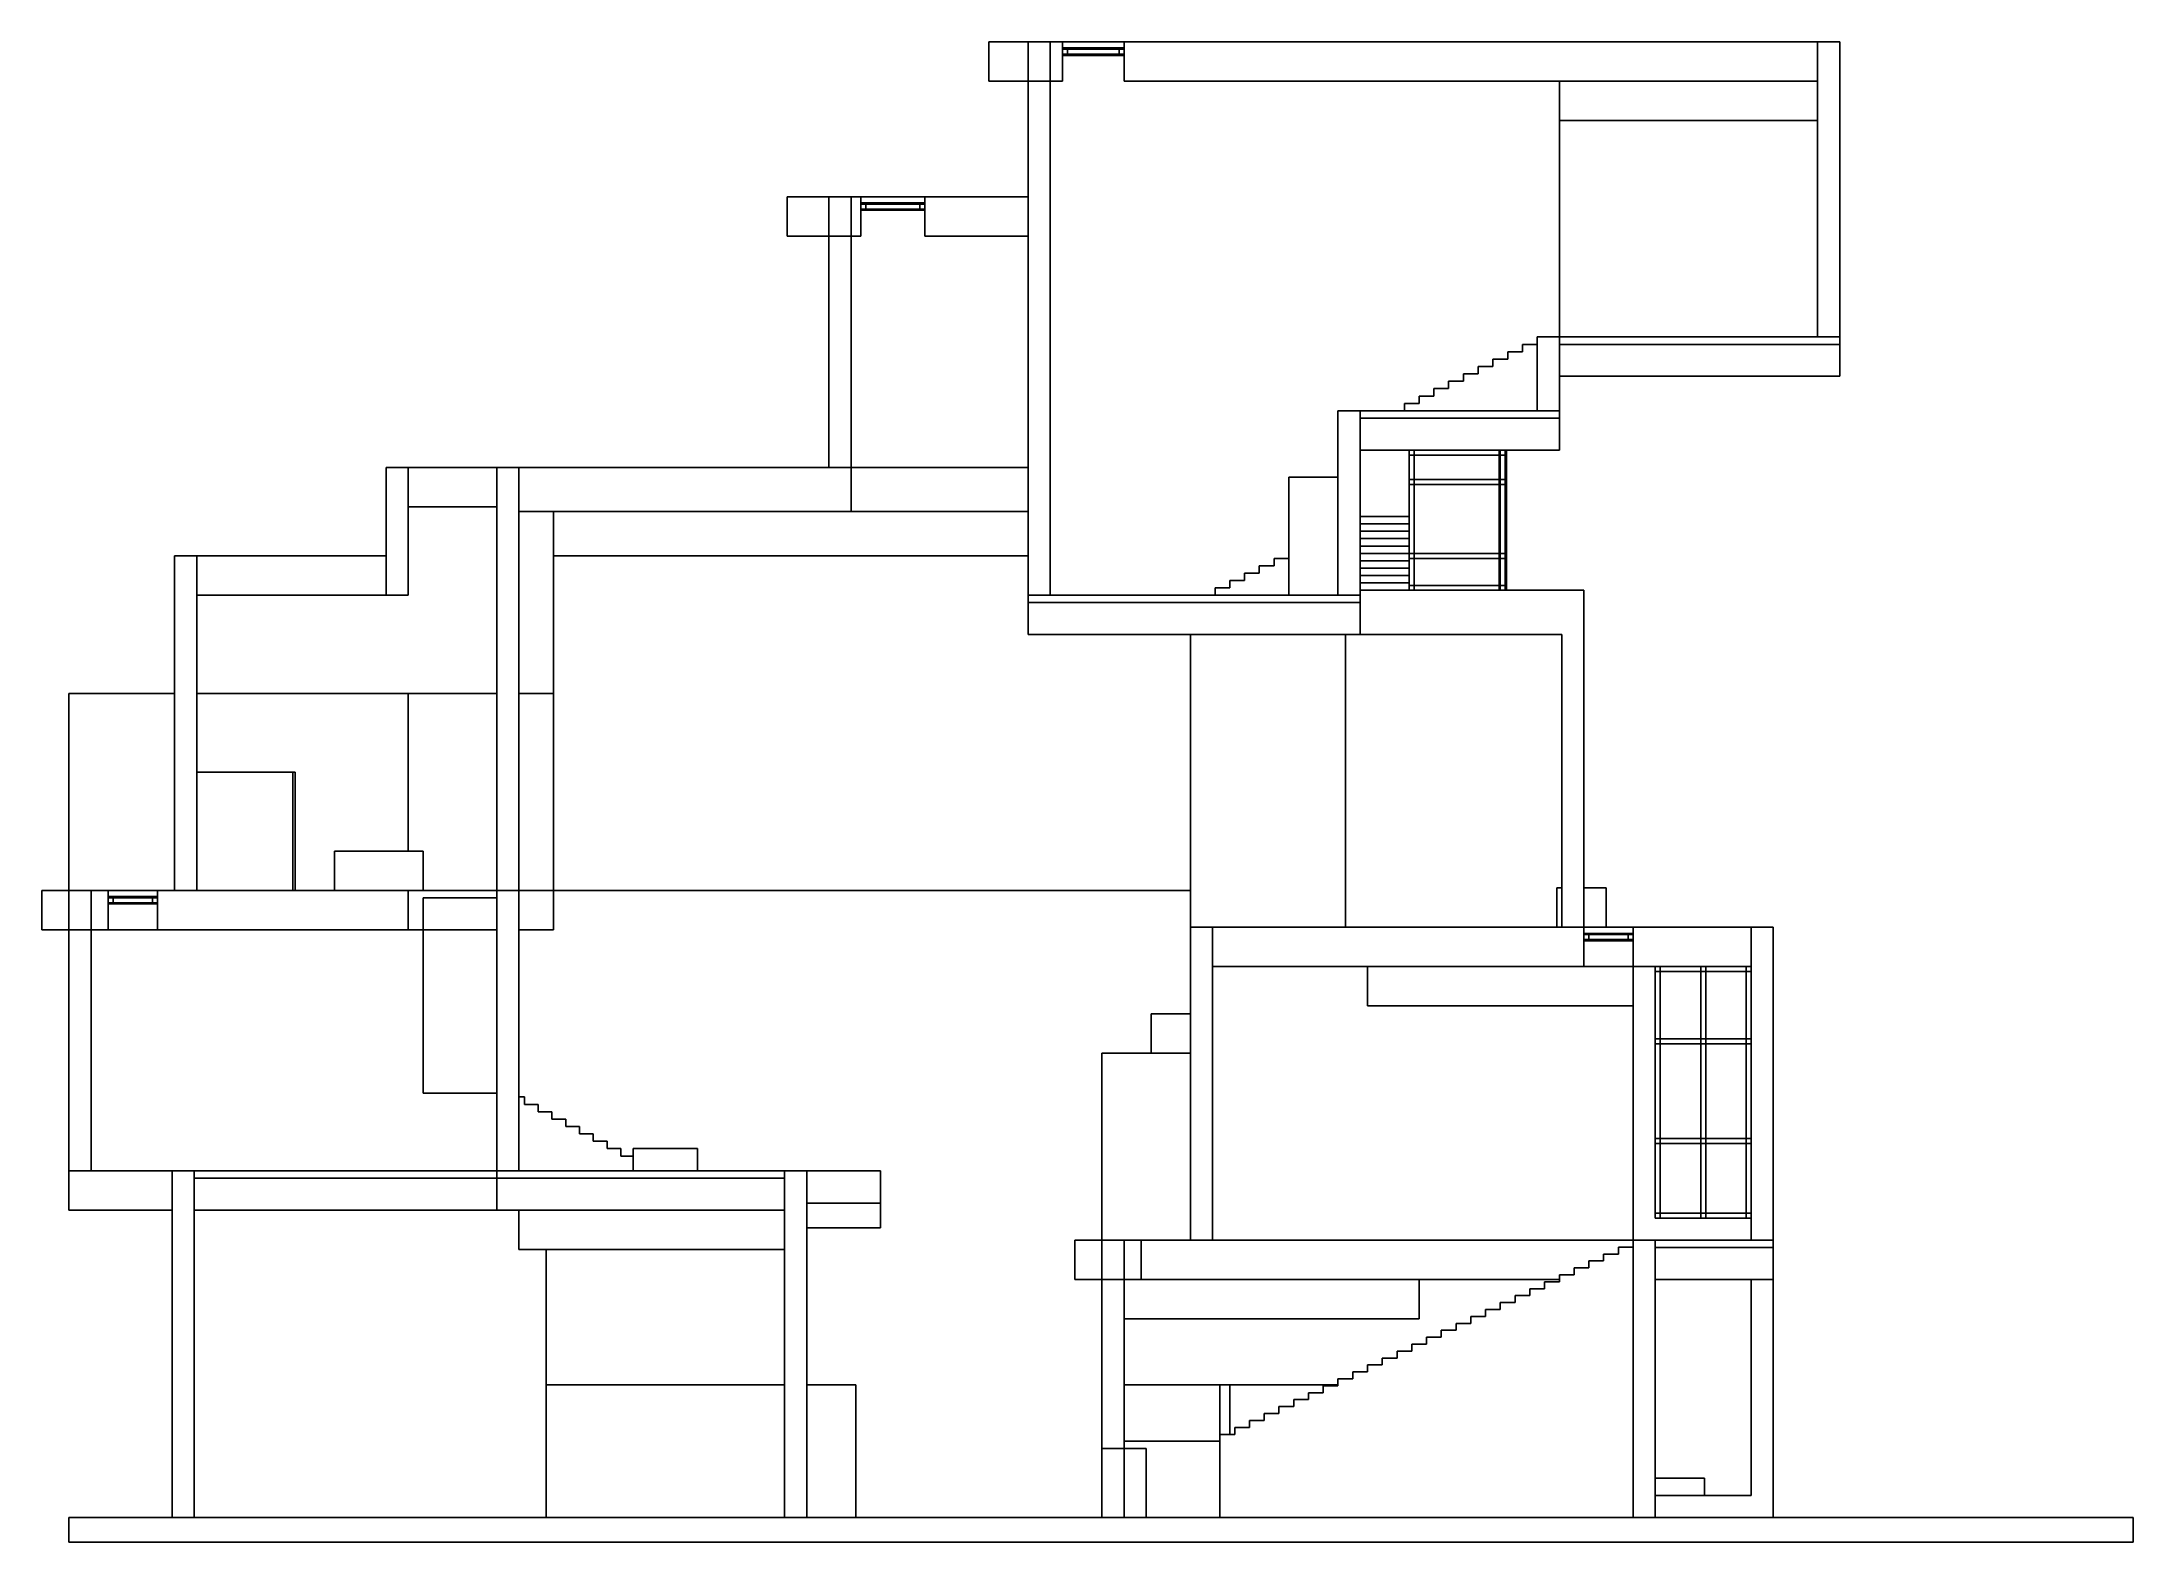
# Model space of a CAD drawing. Extents: x -20722 to 21794, y -16031 to 14469.
import ezdxf

# ---------------------------------------------------------------- set-up
doc = ezdxf.new("R2010")
doc.units = 0
doc.layers.get('0').update_dxf_attribs({"linetype": 'CONTINUOUS'})
doc.layers.add('SECTIONCUTEDGES', color=7, linetype='CONTINUOUS')

msp = doc.modelspace()

# ---------------------------------------------------------------- linework, layer by layer
for p, q in [((1278, 14469), (28, 14469)), ((1178, 14344), (128, 14344)), ((128, 14194), (1178, 14194)), ((10128, 13669), (10128, 12869)), ((10128, 12869), (15378, 12869)), ((10128, 12869), (10128, 8469)), ((-2772, 11319), (-4072, 11319)), ((-2872, 11194), (-3972, 11194)), ((-3972, 11044), (-2872, 11044)), ((9078, 8019), (9078, 8169)), ((9378, 8169), (9078, 8169)), ((9378, 8169), (9378, 8319)), ((9378, 8319), (9678, 8319)), ((8478, 7719), (8178, 7719)), ((8178, 7569), (8178, 7719)), ((8478, 7719), (8478, 7869)), ((8478, 7869), (8778, 7869)), ((8778, 8019), (9078, 8019)), ((8778, 7869), (8778, 8019)), ((7278, 7119), (7278, 7269)), ((7578, 7269), (7278, 7269)), ((7578, 7269), (7578, 7419)), ((7578, 7419), (7878, 7419)), ((7878, 7569), (8178, 7569)), ((7878, 7419), (7878, 7569)), ((7278, 7119), (6978, 7119)), ((6978, 6969), (6978, 7119)), ((7178, 6069), (7078, 6069)), ((7178, 6069), (7178, 6169)), ((8903, 6069), (7178, 6069)), ((7178, 5569), (7178, 6069)), ((8903, 5569), (8903, 6069)), ((9053, 5569), (9053, 6069)), ((-672, 5819), (-4272, 5819)), ((7078, 5569), (7178, 5569)), ((7178, 5569), (8903, 5569)), ((7178, 5469), (7178, 5569)), ((7178, 5469), (7078, 5469)), ((8903, 5469), (7178, 5469)), ((7178, 4069), (7178, 5469)), ((8903, 4069), (8903, 5469)), ((9053, 4069), (9053, 5469)), ((-10322, 4019), (-10322, 4919)), ((-672, 4919), (-4272, 4919)), ((7078, 4819), (7078, 4669)), ((7078, 4669), (6078, 4669)), ((6078, 4519), (7078, 4519)), ((6078, 4369), (7078, 4369)), ((7078, 4669), (7078, 4519)), ((7078, 4519), (7078, 4369)), ((7078, 4369), (7078, 4219)), ((-10322, 4019), (-672, 4019)), ((-10322, 1219), (-10322, 4019)), ((4328, 3819), (4328, 3969)), ((4628, 3969), (4328, 3969)), ((6078, 4219), (7078, 4219)), ((7078, 4069), (6078, 4069)), ((6078, 3919), (7078, 3919)), ((7078, 4219), (7078, 4069)), ((7078, 3969), (7078, 4069)), ((7078, 4069), (7178, 4069)), ((7178, 3969), (7078, 3969)), ((7078, 3969), (7078, 3919)), ((7078, 3919), (7078, 3769)), ((7178, 4069), (8903, 4069)), ((7178, 3969), (7178, 4069)), ((8903, 3969), (7178, 3969)), ((7178, 3419), (7178, 3969)), ((8903, 3419), (8903, 3969)), ((9053, 3419), (9053, 3969)), ((3428, 3369), (3428, 3519)), ((3728, 3519), (3428, 3519)), ((4028, 3669), (3728, 3669)), ((3728, 3519), (3728, 3669)), ((4328, 3819), (4028, 3819)), ((4028, 3669), (4028, 3819)), ((6078, 3769), (7078, 3769)), ((6078, 3619), (7078, 3619)), ((6078, 3469), (7078, 3469)), ((7078, 3769), (7078, 3619)), ((7078, 3619), (7078, 3469)), ((7078, 3469), (7078, 3419)), ((7078, 3319), (7078, 3419)), ((7078, 3419), (7178, 3419)), ((7178, 3419), (8903, 3419)), ((7178, 3319), (7178, 3419)), ((3128, 3219), (3128, 3369)), ((3428, 3369), (3128, 3369)), ((2628, 2419), (2628, -2781)), ((5778, 2419), (5778, -3531)), ((-20172, 1219), (-20172, -2781)), ((-18022, 1219), (-20172, 1219)), ((-13272, 1219), (-17572, 1219)), ((-13272, 1219), (-13272, -1981)), ((-13272, 1219), (-11472, 1219)), ((-10322, 1219), (-11022, 1219)), ((-10322, 1219), (-10322, -2781)), ((-15622, -381), (-17572, -381)), ((-15622, -2781), (-15622, -381)), ((-15572, -381), (-15622, -381)), ((-15572, -2781), (-15572, -381)), ((-18372, -2781), (-19372, -2781)), ((-18472, -2906), (-19272, -2906)), ((-11472, -2781), (-12972, -2781)), ((-10322, -2781), (-11022, -2781)), ((2628, -2781), (-10322, -2781)), ((-10322, -2781), (-10322, -3581)), ((2628, -2781), (2628, -3531)), ((10178, -2731), (10078, -2731)), ((10078, -2731), (10078, -3531)), ((11078, -2731), (10628, -2731)), ((11078, -2731), (11078, -3531)), ((-19272, -3056), (-18472, -3056)), ((-18372, -3581), (-19372, -3581)), ((-12972, -3581), (-13272, -3581)), ((-12972, -6906), (-12972, -3581)), ((-11022, -3581), (-10322, -3581)), ((10628, -3531), (11078, -3531)), ((11528, -3656), (10728, -3656)), ((10728, -3806), (11528, -3806)), ((11628, -3531), (11078, -3531)), ((6228, -4331), (6228, -5131)), ((11628, -4331), (10628, -4331)), ((11628, -5131), (11628, -4331)), ((12078, -4331), (12078, -4431)), ((12078, -4431), (12178, -4431)), ((12078, -5800), (12078, -4431)), ((12178, -4431), (12178, -4331)), ((12178, -5800), (12178, -4431)), ((12178, -4431), (13003, -4431)), ((13003, -4431), (13003, -4331)), ((13003, -4431), (13103, -4431)), ((13003, -5800), (13003, -4431)), ((13103, -4431), (13103, -4331)), ((13103, -5800), (13103, -4431)), ((13103, -4431), (13928, -4431)), ((13928, -4431), (13928, -4331)), ((13928, -5800), (13928, -4431)), ((13928, -4431), (14028, -4431)), ((1828, -6091), (1828, -5291)), ((2628, -5291), (1828, -5291)), ((6228, -5131), (11628, -5131)), ((11628, -9891), (11628, -5131)), ((12078, -5800), (12078, -5900)), ((12078, -5800), (12178, -5800)), ((12078, -5900), (12178, -5900)), ((12078, -7825), (12078, -5900)), ((12178, -5900), (12178, -5800)), ((12178, -5800), (13003, -5800)), ((12178, -5900), (13003, -5900)), ((12178, -7825), (12178, -5900)), ((13003, -5800), (13103, -5800)), ((13003, -5900), (13003, -5800)), ((13003, -5900), (13103, -5900)), ((13003, -7825), (13003, -5900)), ((13103, -5900), (13103, -5800)), ((13103, -5800), (13928, -5800)), ((13103, -7825), (13103, -5900)), ((13103, -5900), (13928, -5900)), ((13928, -5900), (13928, -5800)), ((13928, -5800), (14028, -5800)), ((13928, -5900), (14028, -5900)), ((13928, -7825), (13928, -5900)), ((828, -9891), (828, -6091)), ((828, -6091), (1828, -6091)), ((2628, -6091), (1828, -6091)), ((-12972, -6906), (-11472, -6906)), ((-10912, -6981), (-11022, -6981)), ((-10912, -7131), (-10912, -6981)), ((-10912, -7131), (-10632, -7131)), ((-10632, -7281), (-10632, -7131)), ((-10632, -7281), (-10352, -7281)), ((-10352, -7431), (-10352, -7281)), ((-10352, -7431), (-10072, -7431)), ((-10072, -7581), (-10072, -7431)), ((-9792, -7581), (-10072, -7581)), ((-9792, -7731), (-9792, -7581)), ((-9512, -7731), (-9792, -7731)), ((-9512, -7881), (-9512, -7731)), ((-9232, -7881), (-9512, -7881)), ((-9232, -8031), (-9232, -7881)), ((-8952, -8031), (-9232, -8031)), ((-8952, -8181), (-8952, -8031)), ((12078, -7825), (12078, -7925)), ((12078, -7825), (12178, -7825)), ((12078, -7925), (12178, -7925)), ((12078, -9341), (12078, -7925)), ((12178, -7825), (13003, -7825)), ((12178, -7925), (12178, -7825)), ((12178, -7925), (13003, -7925)), ((12178, -9341), (12178, -7925)), ((13003, -7925), (13003, -7825)), ((13003, -7825), (13103, -7825)), ((13003, -7925), (13103, -7925)), ((13003, -9341), (13003, -7925)), ((13103, -7925), (13103, -7825)), ((13103, -7825), (13928, -7825)), ((13103, -9341), (13103, -7925)), ((13103, -7925), (13928, -7925)), ((13928, -7825), (14028, -7825)), ((13928, -7925), (13928, -7825)), ((13928, -9341), (13928, -7925)), ((13928, -7925), (14028, -7925)), ((-11472, -8481), (-17622, -8481)), ((-8704, -8181), (-8952, -8181)), ((-3672, -8481), (-5172, -8481)), ((-3672, -8481), (-3672, -9142)), ((-11472, -8631), (-17622, -8631)), ((-11472, -9281), (-17622, -9281)), ((-11022, -9281), (-11022, -10081)), ((12078, -9341), (12078, -9441)), ((12078, -9341), (12178, -9341)), ((12178, -9341), (13003, -9341)), ((12178, -9441), (12178, -9341)), ((13003, -9341), (13103, -9341)), ((13003, -9441), (13003, -9341)), ((13103, -9441), (13103, -9341)), ((13103, -9341), (13928, -9341)), ((13928, -9441), (13928, -9341)), ((13928, -9341), (14028, -9341)), ((12178, -9441), (12078, -9441)), ((12178, -9441), (13003, -9441)), ((13103, -9441), (13003, -9441)), ((13103, -9441), (13928, -9441)), ((14028, -9441), (13928, -9441)), ((-11022, -10081), (-10472, -10081)), ((-10472, -10081), (-10472, -12831)), ((-10472, -10081), (-5622, -10081)), ((1628, -9891), (2628, -9891)), ((11628, -9891), (3078, -9891)), ((1628, -10691), (7278, -10691)), ((7278, -10691), (10128, -10691)), ((7278, -10691), (7278, -11491)), ((14028, -10691), (14028, -15081)), ((14478, -10691), (14478, -15531)), ((7278, -11491), (1278, -11491)), ((-10472, -15531), (-10472, -12831)), ((-10472, -12831), (-5622, -12831)), ((-4172, -12831), (-5172, -12831)), ((-4172, -15531), (-4172, -12831)), ((1278, -12831), (3228, -12831)), ((3228, -12831), (3428, -12831)), ((3228, -13839), (3228, -12831)), ((3428, -13839), (3428, -12831)), ((3428, -12831), (5628, -12831)), ((828, -15531), (828, -14130)), ((1278, -14130), (1278, -15531)), ((13078, -14731), (12078, -14731)), ((13078, -14731), (13078, -15081)), ((13078, -15081), (12078, -15081)), ((14028, -15081), (13078, -15081))]:
    msp.add_line(p, q)
at = {"layer": 'SECTIONCUTEDGES'}
for p, q in [((-1472, 14469), (-1472, 13669)), ((-672, 14469), (-1472, 14469)), ((-222, 14469), (-672, 14469)), ((-672, 14469), (-672, 13669)), ((28, 14469), (-222, 14469)), ((-222, 13669), (-222, 14469)), ((28, 14344), (28, 14469)), ((1278, 14469), (1278, 14344)), ((15378, 14469), (1278, 14469)), ((15828, 14469), (15378, 14469)), ((15378, 13669), (15378, 14469)), ((15828, 8469), (15828, 14469)), ((128, 14344), (28, 14344)), ((28, 14344), (28, 14319)), ((28, 14319), (28, 14219)), ((128, 14319), (28, 14319)), ((28, 14219), (128, 14219)), ((28, 14219), (28, 14194)), ((28, 14194), (128, 14194)), ((28, 13669), (28, 14194)), ((128, 14319), (128, 14344)), ((128, 14219), (128, 14319)), ((1178, 14319), (128, 14319)), ((128, 14194), (128, 14219)), ((128, 14219), (1178, 14219)), ((1278, 14344), (1178, 14344)), ((1178, 14344), (1178, 14319)), ((1178, 14319), (1178, 14219)), ((1278, 14319), (1178, 14319)), ((1178, 14219), (1178, 14194)), ((1178, 14219), (1278, 14219)), ((1178, 14194), (1278, 14194)), ((1278, 14319), (1278, 14344)), ((1278, 14219), (1278, 14319)), ((1278, 14194), (1278, 14219)), ((1278, 14194), (1278, 13669)), ((-1472, 13669), (-672, 13669)), ((-672, 13669), (-672, 11319)), ((-672, 13669), (-222, 13669)), ((-222, 3219), (-222, 13669)), ((-222, 13669), (28, 13669)), ((1278, 13669), (10128, 13669)), ((10128, 13669), (15378, 13669)), ((15378, 13669), (15378, 12869)), ((15378, 12869), (15378, 8469)), ((-5572, 11319), (-5572, 10519)), ((-4722, 11319), (-5572, 11319)), ((-4272, 11319), (-4722, 11319)), ((-4722, 11319), (-4722, 10519)), ((-4072, 11319), (-4272, 11319)), ((-4272, 10519), (-4272, 11319)), ((-4072, 11194), (-4072, 11319)), ((-3972, 11194), (-4072, 11194)), ((-4072, 11194), (-4072, 11169)), ((-4072, 11169), (-4072, 11069)), ((-3972, 11169), (-4072, 11169)), ((-4072, 11069), (-4072, 11044)), ((-4072, 11069), (-3972, 11069)), ((-3972, 11169), (-3972, 11194)), ((-3972, 11069), (-3972, 11169)), ((-2872, 11169), (-3972, 11169)), ((-3972, 11044), (-3972, 11069)), ((-3972, 11069), (-2872, 11069)), ((-2772, 11194), (-2872, 11194)), ((-2872, 11194), (-2872, 11169)), ((-2872, 11169), (-2872, 11069)), ((-2772, 11169), (-2872, 11169)), ((-2872, 11069), (-2872, 11044)), ((-2872, 11069), (-2772, 11069)), ((-672, 11319), (-2772, 11319)), ((-2772, 11319), (-2772, 11194)), ((-2772, 11169), (-2772, 11194)), ((-2772, 11069), (-2772, 11169)), ((-2772, 11044), (-2772, 11069)), ((-672, 10519), (-672, 11319)), ((-4072, 11044), (-3972, 11044)), ((-4072, 10519), (-4072, 11044)), ((-2872, 11044), (-2772, 11044)), ((-2772, 11044), (-2772, 10519)), ((-5572, 10519), (-4722, 10519)), ((-4722, 10519), (-4722, 5819)), ((-4722, 10519), (-4272, 10519)), ((-4272, 5819), (-4272, 10519)), ((-4272, 10519), (-4072, 10519)), ((-2772, 10519), (-672, 10519)), ((-672, 10519), (-672, 5819)), ((10128, 8469), (9678, 8469)), ((9678, 8469), (9678, 8319)), ((9678, 8319), (9678, 6969)), ((10128, 8469), (10128, 8319)), ((15378, 8469), (10128, 8469)), ((10128, 8319), (15828, 8319)), ((10128, 8319), (10128, 7669)), ((15378, 8469), (15828, 8469)), ((15828, 8319), (15828, 8469)), ((15828, 7669), (15828, 8319)), ((10128, 7669), (15828, 7669)), ((10128, 6969), (10128, 7669)), ((6078, 6969), (5628, 6969)), ((5628, 6969), (5628, 5619)), ((6978, 6969), (6078, 6969)), ((6078, 6969), (6078, 6819)), ((10128, 6819), (6078, 6819)), ((6078, 6819), (6078, 6169)), ((9678, 6969), (6978, 6969)), ((9678, 6969), (10128, 6969)), ((10128, 6819), (10128, 6969)), ((10128, 6169), (10128, 6819)), ((7078, 6169), (6078, 6169)), ((6078, 6169), (6078, 4819)), ((7078, 6069), (7078, 6169)), ((7078, 6169), (7178, 6169)), ((7078, 5569), (7078, 6069)), ((7178, 6169), (8903, 6169)), ((8903, 6169), (8903, 6069)), ((8928, 6169), (8903, 6169)), ((8903, 6069), (8928, 6069)), ((9028, 6169), (8928, 6169)), ((8928, 6169), (8928, 6069)), ((8928, 6069), (9028, 6069)), ((8928, 6069), (8928, 5569)), ((9053, 6169), (9028, 6169)), ((9028, 6069), (9028, 6169)), ((9028, 6069), (9053, 6069)), ((9028, 5569), (9028, 6069)), ((9053, 6069), (9053, 6169)), ((9053, 6169), (10128, 6169)), ((-13722, 5819), (-13722, 4019)), ((-13272, 5819), (-13722, 5819)), ((-11472, 5819), (-13272, 5819)), ((-13272, 5819), (-13272, 5019)), ((-11022, 5819), (-11472, 5819)), ((-11472, 5019), (-11472, 5819)), ((-11022, 5819), (-11022, 4919)), ((-11022, 5819), (-4722, 5819)), ((-4722, 5819), (-4272, 5819)), ((-4272, 4919), (-4272, 5819)), ((-672, 5819), (-672, 4919)), ((5628, 5619), (4628, 5619)), ((4628, 5619), (4628, 4119)), ((5628, 3219), (5628, 5619)), ((7078, 5469), (7078, 5569)), ((8903, 5569), (8903, 5469)), ((8928, 5569), (8903, 5569)), ((9028, 5569), (8928, 5569)), ((8928, 5569), (8928, 5469)), ((9053, 5569), (9028, 5569)), ((9028, 5469), (9028, 5569)), ((9053, 5469), (9053, 5569)), ((7078, 4819), (7078, 5469)), ((8903, 5469), (8928, 5469)), ((8928, 5469), (9028, 5469)), ((8928, 5469), (8928, 4069)), ((9028, 5469), (9053, 5469)), ((9028, 4069), (9028, 5469)), ((-13272, 5019), (-11472, 5019)), ((-13272, 3219), (-13272, 5019)), ((-11472, 5019), (-11472, 1219)), ((-11022, 1219), (-11022, 4919)), ((-11022, 4919), (-10322, 4919)), ((-10322, 4919), (-4272, 4919)), ((-672, 4919), (-672, 4019)), ((6078, 4669), (6078, 4819)), ((6078, 4819), (7078, 4819)), ((6078, 4519), (6078, 4669)), ((6078, 4369), (6078, 4519)), ((6078, 4219), (6078, 4369)), ((-18022, 4019), (-18022, 1219)), ((-17572, 4019), (-18022, 4019)), ((-13722, 4019), (-17572, 4019)), ((-17572, 4019), (-17572, 3219)), ((-13722, 3219), (-13722, 4019)), ((-672, 4019), (-672, 3219)), ((4628, 4119), (4628, 3969)), ((4628, 3969), (4628, 3219)), ((6078, 4069), (6078, 4219)), ((6078, 3919), (6078, 4069)), ((6078, 3769), (6078, 3919)), ((8903, 4069), (8903, 3969)), ((8928, 4069), (8903, 4069)), ((8903, 3969), (8928, 3969)), ((9028, 4069), (8928, 4069)), ((8928, 4069), (8928, 3969)), ((8928, 3969), (9028, 3969)), ((8928, 3969), (8928, 3419)), ((9053, 4069), (9028, 4069)), ((9028, 3969), (9028, 4069)), ((9028, 3969), (9053, 3969)), ((9028, 3419), (9028, 3969)), ((9053, 3969), (9053, 4069)), ((6078, 3619), (6078, 3769)), ((6078, 3469), (6078, 3619)), ((6078, 3319), (6078, 3469)), ((8903, 3419), (8903, 3319)), ((8928, 3419), (8903, 3419)), ((8928, 3419), (8928, 3319)), ((9028, 3419), (8928, 3419)), ((9053, 3419), (9028, 3419)), ((9028, 3319), (9028, 3419)), ((9053, 3319), (9053, 3419)), ((-17572, 1219), (-17572, 3219)), ((-17572, 3219), (-13722, 3219)), ((-13722, 3219), (-13272, 3219)), ((-672, 3219), (-672, 3069)), ((-672, 3219), (-222, 3219)), ((-672, 3069), (-672, 2419)), ((-672, 3069), (6078, 3069)), ((3128, 3219), (-222, 3219)), ((4628, 3219), (3128, 3219)), ((4628, 3219), (5628, 3219)), ((5628, 3219), (6078, 3219)), ((7078, 3319), (6078, 3319)), ((6078, 3319), (6078, 3219)), ((6078, 3069), (6078, 3219)), ((6078, 2419), (6078, 3069)), ((7178, 3319), (7078, 3319)), ((8903, 3319), (7178, 3319)), ((8903, 3319), (8928, 3319)), ((8928, 3319), (9028, 3319)), ((9028, 3319), (9053, 3319)), ((10628, 3319), (9053, 3319)), ((10628, -2731), (10628, 3319)), ((-672, 2419), (2628, 2419)), ((2628, 2419), (5778, 2419)), ((5778, 2419), (6078, 2419)), ((6078, 2419), (10178, 2419)), ((10178, 2419), (10178, -2731)), ((-18022, 1219), (-18022, -2781)), ((-17572, -381), (-17572, 1219)), ((-11472, 1219), (-11472, -2781)), ((-11022, -2781), (-11022, 1219)), ((-17572, -2781), (-17572, -381)), ((-14772, -1981), (-14772, -2781)), ((-13272, -1981), (-14772, -1981)), ((-12972, -1981), (-13272, -1981)), ((-12972, -2781), (-12972, -1981)), ((-20722, -2781), (-20722, -3581)), ((-20172, -2781), (-20722, -2781)), ((-19722, -2781), (-20172, -2781)), ((-20172, -2781), (-20172, -3581)), ((-19372, -2781), (-19722, -2781)), ((-19722, -3581), (-19722, -2781)), ((-19372, -2906), (-19372, -2781)), ((-19272, -2906), (-19372, -2906)), ((-19372, -2906), (-19372, -2931)), ((-19372, -2931), (-19372, -3031)), ((-19272, -2931), (-19372, -2931)), ((-19272, -2931), (-19272, -2906)), ((-19272, -3031), (-19272, -2931)), ((-18472, -2931), (-19272, -2931)), ((-18372, -2906), (-18472, -2906)), ((-18472, -2906), (-18472, -2931)), ((-18472, -2931), (-18472, -3031)), ((-18372, -2931), (-18472, -2931)), ((-18372, -2781), (-18372, -2906)), ((-18022, -2781), (-18372, -2781)), ((-18372, -2931), (-18372, -2906)), ((-18372, -3031), (-18372, -2931)), ((-18022, -2781), (-17572, -2781)), ((-15622, -2781), (-17572, -2781)), ((-15572, -2781), (-15622, -2781)), ((-14772, -2781), (-15572, -2781)), ((-14772, -2781), (-13272, -2781)), ((-13272, -3581), (-13272, -2781)), ((-13272, -2781), (-12972, -2781)), ((-11472, -2931), (-12972, -2931)), ((-12972, -2931), (-12972, -3581)), ((-11472, -2781), (-11472, -2931)), ((-11472, -2781), (-11022, -2781)), ((-11472, -3581), (-11472, -2931)), ((-11022, -3581), (-11022, -2781)), ((10178, -2731), (10178, -3531)), ((10628, -3531), (10628, -2731)), ((-19372, -3031), (-19372, -3056)), ((-19372, -3031), (-19272, -3031)), ((-19372, -3056), (-19272, -3056)), ((-19372, -3581), (-19372, -3056)), ((-19272, -3056), (-19272, -3031)), ((-19272, -3031), (-18472, -3031)), ((-18472, -3031), (-18472, -3056)), ((-18472, -3031), (-18372, -3031)), ((-18472, -3056), (-18372, -3056)), ((-18372, -3056), (-18372, -3031)), ((-18372, -3056), (-18372, -3581)), ((-20722, -3581), (-20172, -3581)), ((-20172, -3581), (-20172, -8481)), ((-20172, -3581), (-19722, -3581)), ((-19722, -3581), (-19372, -3581)), ((-19722, -8481), (-19722, -3581)), ((-18372, -3581), (-13272, -3581)), ((-12972, -3581), (-11472, -3581)), ((-11472, -3581), (-11472, -6906)), ((-11022, -6981), (-11022, -3581)), ((3078, -3531), (2628, -3531)), ((2628, -3531), (2628, -5291)), ((5778, -3531), (3078, -3531)), ((3078, -3531), (3078, -4331)), ((10078, -3531), (5778, -3531)), ((10178, -3531), (10078, -3531)), ((10178, -3531), (10628, -3531)), ((10628, -3656), (10628, -3531)), ((10728, -3656), (10628, -3656)), ((10628, -3656), (10628, -3681)), ((10628, -3681), (10628, -3781)), ((10728, -3681), (10628, -3681)), ((10628, -3781), (10628, -3806)), ((10628, -3781), (10728, -3781)), ((10628, -3806), (10728, -3806)), ((10628, -4331), (10628, -3806)), ((10728, -3681), (10728, -3656)), ((10728, -3781), (10728, -3681)), ((11528, -3681), (10728, -3681)), ((10728, -3806), (10728, -3781)), ((10728, -3781), (11528, -3781)), ((11628, -3656), (11528, -3656)), ((11528, -3656), (11528, -3681)), ((11528, -3681), (11528, -3781)), ((11628, -3681), (11528, -3681)), ((11528, -3781), (11528, -3806)), ((11528, -3781), (11628, -3781)), ((11528, -3806), (11628, -3806)), ((11628, -3531), (11628, -3656)), ((11628, -3531), (14028, -3531)), ((11628, -3681), (11628, -3656)), ((11628, -3781), (11628, -3681)), ((11628, -3806), (11628, -3781)), ((11628, -3806), (11628, -4331)), ((14028, -4331), (14028, -3531)), ((14478, -3531), (14028, -3531)), ((14478, -9891), (14478, -3531)), ((3078, -4331), (6228, -4331)), ((3078, -9891), (3078, -4331)), ((6228, -4331), (10628, -4331)), ((11628, -4331), (12078, -4331)), ((12078, -4331), (12178, -4331)), ((12178, -4331), (13003, -4331)), ((13003, -4331), (13103, -4331)), ((13103, -4331), (13928, -4331)), ((13928, -4331), (14028, -4331)), ((14028, -4331), (14028, -4431)), ((14028, -4431), (14028, -5800)), ((2628, -5291), (2628, -6091)), ((14028, -5800), (14028, -5900)), ((14028, -5900), (14028, -7825)), ((2628, -6091), (2628, -9891)), ((-11472, -6906), (-11472, -6981)), ((-11472, -6981), (-11472, -8481)), ((-11022, -7131), (-11022, -6981)), ((-11022, -8481), (-11022, -7131)), ((-7392, -8031), (-8704, -8031)), ((-8704, -8031), (-8704, -8181)), ((-7392, -8481), (-7392, -8031)), ((14028, -7825), (14028, -7925)), ((14028, -7925), (14028, -9341)), ((-20172, -8481), (-20172, -9281)), ((-20172, -8481), (-19722, -8481)), ((-18072, -8481), (-19722, -8481)), ((-17622, -8481), (-18072, -8481)), ((-18072, -9281), (-18072, -8481)), ((-17622, -8631), (-17622, -8481)), ((-11472, -8481), (-11472, -8631)), ((-11472, -8481), (-11022, -8481)), ((-8704, -8481), (-11022, -8481)), ((-8704, -8181), (-8704, -8481)), ((-8704, -8481), (-7392, -8481)), ((-5622, -8481), (-7392, -8481)), ((-5622, -8631), (-5622, -8481)), ((-5172, -8481), (-5622, -8481)), ((-5172, -9142), (-5172, -8481)), ((-17622, -9281), (-17622, -8631)), ((-11472, -8631), (-11472, -9281)), ((-11472, -8631), (-5622, -8631)), ((-5622, -9281), (-5622, -8631)), ((-20172, -9281), (-18072, -9281)), ((-18072, -9281), (-18072, -15531)), ((-17622, -13231), (-17622, -9281)), ((-11472, -9281), (-11022, -9281)), ((-11022, -9281), (-5622, -9281)), ((-5622, -9281), (-5622, -10081)), ((-3672, -9142), (-5172, -9142)), ((-5172, -9142), (-5172, -9642)), ((-3672, -9642), (-3672, -9142)), ((14028, -9341), (14028, -9441)), ((-5172, -9642), (-3672, -9642)), ((-5172, -12831), (-5172, -9642)), ((14028, -9441), (14028, -9891)), ((-5622, -10081), (-5622, -12831)), ((278, -9891), (278, -10691)), ((828, -9891), (278, -9891)), ((1278, -9891), (828, -9891)), ((828, -9891), (828, -10691)), ((1628, -9891), (1278, -9891)), ((1278, -10691), (1278, -9891)), ((1628, -10691), (1628, -9891)), ((2628, -9891), (3078, -9891)), ((11328, -10173), (11028, -10173)), ((11028, -10173), (11028, -10314)), ((11628, -10032), (11328, -10032)), ((11328, -10032), (11328, -10173)), ((11628, -9891), (11628, -10032)), ((12078, -9891), (11628, -9891)), ((11628, -15531), (11628, -10032)), ((12078, -9891), (12078, -10041)), ((14028, -9891), (12078, -9891)), ((12078, -10041), (14478, -10041)), ((12078, -10041), (12078, -10691)), ((14028, -9891), (14478, -9891)), ((14478, -10041), (14478, -9891)), ((14478, -10691), (14478, -10041)), ((10428, -10596), (10128, -10596)), ((10128, -10596), (10128, -10691)), ((10428, -10455), (10428, -10596)), ((10728, -10455), (10428, -10455)), ((10728, -10314), (10728, -10455)), ((11028, -10314), (10728, -10314)), ((278, -10691), (828, -10691)), ((828, -10691), (828, -14130)), ((828, -10691), (1278, -10691)), ((1278, -10691), (1628, -10691)), ((1278, -11491), (1278, -10691)), ((9228, -11019), (9228, -11160)), ((9528, -11019), (9228, -11019)), ((9828, -10878), (9528, -10878)), ((9528, -10878), (9528, -11019)), ((9828, -10737), (9828, -10878)), ((10128, -10737), (9828, -10737)), ((10128, -10691), (10128, -10737)), ((12078, -10691), (14028, -10691)), ((12078, -14731), (12078, -10691)), ((14028, -10691), (14478, -10691)), ((8328, -11442), (8328, -11583)), ((8628, -11442), (8328, -11442)), ((8928, -11301), (8628, -11301)), ((8628, -11301), (8628, -11442)), ((9228, -11160), (8928, -11160)), ((8928, -11160), (8928, -11301)), ((1278, -12831), (1278, -11491)), ((7728, -11865), (7428, -11865)), ((7428, -11865), (7428, -12006)), ((8028, -11724), (7728, -11724)), ((7728, -11724), (7728, -11865)), ((8328, -11583), (8028, -11583)), ((8028, -11583), (8028, -11724)), ((6528, -12288), (6528, -12429)), ((6828, -12288), (6528, -12288)), ((6828, -12147), (6828, -12288)), ((7128, -12147), (6828, -12147)), ((7128, -12006), (7128, -12147)), ((7428, -12006), (7128, -12006)), ((5928, -12711), (5628, -12711)), ((5628, -12711), (5628, -12831)), ((6228, -12570), (5928, -12570)), ((5928, -12570), (5928, -12711)), ((6228, -12429), (6228, -12570)), ((6528, -12429), (6228, -12429)), ((-5622, -12831), (-5622, -15531)), ((-5172, -15531), (-5172, -12831)), ((1278, -13980), (1278, -12831)), ((4728, -13134), (4728, -13275)), ((5028, -13134), (4728, -13134)), ((5028, -12993), (5028, -13134)), ((5328, -12993), (5028, -12993)), ((5628, -12852), (5328, -12852)), ((5328, -12852), (5328, -12993)), ((5628, -12831), (5628, -12852)), ((-17622, -15531), (-17622, -13231)), ((4128, -13557), (3828, -13557)), ((3828, -13557), (3828, -13698)), ((4428, -13416), (4128, -13416)), ((4128, -13416), (4128, -13557)), ((4428, -13275), (4428, -13416)), ((4728, -13275), (4428, -13275)), ((3228, -13980), (1278, -13980)), ((1278, -14130), (1278, -13980)), ((3228, -13839), (3228, -13980)), ((3428, -13839), (3228, -13839)), ((3228, -13980), (3228, -15531)), ((3528, -13839), (3428, -13839)), ((3528, -13698), (3528, -13839)), ((3828, -13698), (3528, -13698)), ((828, -14130), (1278, -14130)), ((1278, -14130), (1728, -14130)), ((1728, -14130), (1728, -15531)), ((12078, -15081), (12078, -14731)), ((12078, -15531), (12078, -15081)), ((-18072, -15531), (-20172, -15531)), ((-20172, -15531), (-20172, -16031)), ((-18072, -15531), (-17622, -15531)), ((-10472, -15531), (-17622, -15531)), ((-5622, -15531), (-10472, -15531)), ((-5622, -15531), (-5172, -15531)), ((-4172, -15531), (-5172, -15531)), ((828, -15531), (-4172, -15531)), ((1278, -15531), (828, -15531)), ((1728, -15531), (1278, -15531)), ((3228, -15531), (1728, -15531)), ((3228, -15531), (11628, -15531)), ((11628, -15531), (12078, -15531)), ((14478, -15531), (12078, -15531)), ((21794, -15531), (14478, -15531)), ((21794, -16031), (21794, -15531)), ((-20172, -16031), (21794, -16031))]:
    msp.add_line(p, q, dxfattribs=at)

doc.saveas('drawing.dxf')
